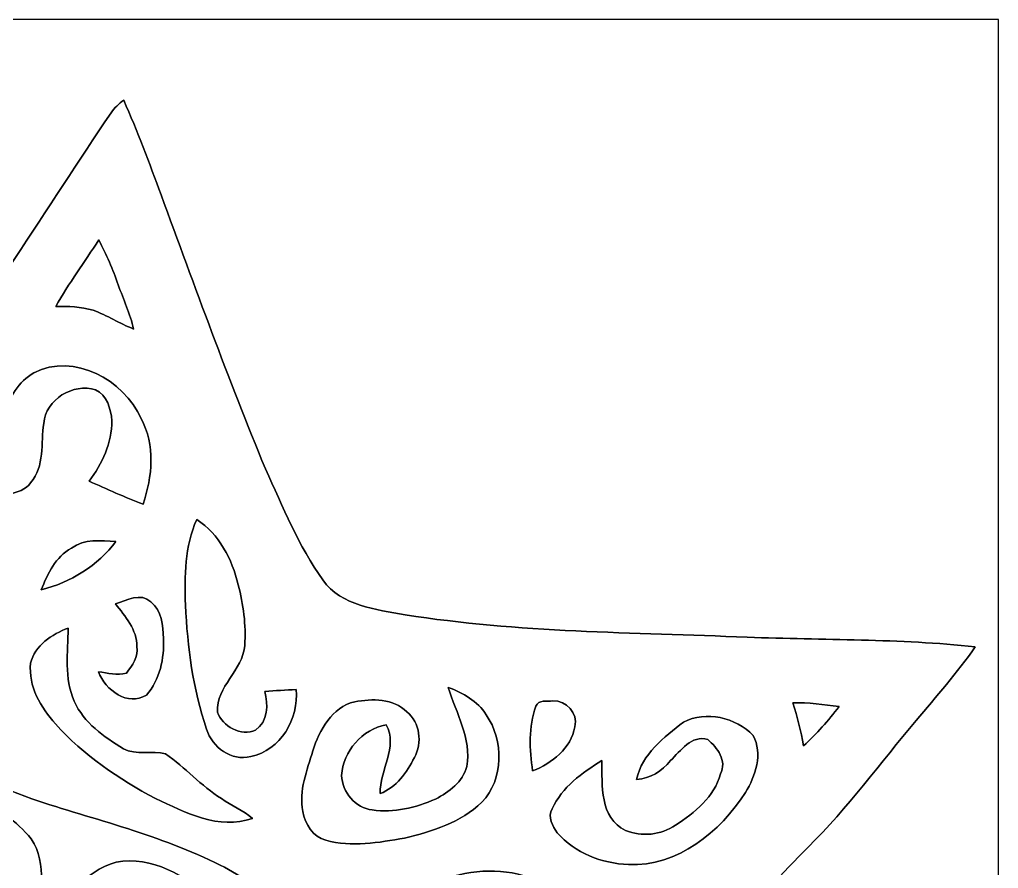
# Model space of a CAD drawing. Header units: centimetres. Extents: x -16.8 to 16.8, y -16.7 to 16.7.
# Drawn here: x -0.02 to 16.77, y 2.1 to 16.67 of the extents above; entities that cross this region are included whole.
import ezdxf

# ---------------------------------------------------------------- set-up
doc = ezdxf.new("R2010")
doc.units = ezdxf.units.CM
doc.header["$MEASUREMENT"] = 0
doc.layers.add('Layer 1', color=7, linetype='Continuous')

msp = doc.modelspace()

# ---------------------------------------------------------------- linework, layer by layer
at = {"layer": 'Layer 1', "color": 7}
for points, knots in [([(-16.77458, 16.66875), (-16.77458, 16.66875), (16.77458, 16.66875), (16.77458, 16.66875), (16.77458, 16.66875), (16.77458, 16.66875), (16.77458, -16.66875), (16.77458, -16.66875), (16.77458, -16.66875), (16.77458, -16.66875), (-16.77458, -16.66875), (-16.77458, -16.66875), (-16.77458, -16.66875), (-16.77458, -16.66875), (-16.77458, 16.66875), (-16.77458, 16.66875), (-16.77458, 16.66875), (-16.77458, 16.66875), (-16.77458, 16.66875), (-16.77458, 16.66875)], [0, 0, 0, 0, 0.16666667, 0.16666667, 0.16666667, 0.16666667, 0.33333333, 0.33333333, 0.33333333, 0.33333333, 0.5, 0.5, 0.5, 0.5, 0.66666667, 0.66666667, 0.66666667, 0.66666667, 1, 1, 1, 1]), ([(1.54799, 15.06961), (0.42721, 13.41579), (-0.61066, 11.70376), (-1.82139, 10.11237), (-1.82139, 10.11237), (-2.42182, 9.2897), (-3.05506, 8.48431), (-3.79801, 7.78404), (-3.79801, 7.78404), (-4.08376, 7.53322), (-4.37903, 7.2644), (-4.74804, 7.14622), (-4.74804, 7.14622), (-5.24122, 7.01675), (-5.75698, 7.0425), (-6.26145, 7.00899), (-6.26145, 7.00899), (-7.86095, 6.99664), (-9.46044, 7.00158), (-11.05994, 7.00581), (-11.05994, 7.00581), (-12.03501, 7.05873), (-13.01221, 7.02381), (-13.98799, 7.04568), (-13.98799, 7.04568), (-14.63216, 7.08131), (-15.2781, 7.08484), (-15.92263, 7.05591), (-15.92263, 7.05591), (-15.81397, 6.93667), (-15.6972, 6.82484), (-15.57267, 6.72183), (-15.57267, 6.72183), (-12.76068, 4.53002), (-9.78641, 2.5467), (-7.07073, 0.23178), (-7.07073, 0.23178), (-6.82237, -0.00035), (-6.53627, -0.22931), (-6.40468, -0.54751), (-6.40468, -0.54751), (-6.49676, -1.41287), (-6.82554, -2.23026), (-7.05767, -3.06493), (-7.05767, -3.06493), (-7.65634, -5.05813), (-8.2864, -7.04215), (-8.83214, -9.05122), (-8.83214, -9.05122), (-9.00642, -9.65659), (-9.16129, -10.2676), (-9.29287, -10.8839), (-9.29287, -10.8839), (-9.30663, -11.00949), (-9.392, -11.24726), (-9.21456, -11.2963), (-9.21456, -11.2963), (-8.90446, -11.31605), (-8.60284, -11.20105), (-8.31956, -11.08463), (-8.31956, -11.08463), (-7.42633, -10.67682), (-6.57895, -10.17729), (-5.73193, -9.68375), (-5.73193, -9.68375), (-3.9303, -8.60037), (-2.18123, -7.43268), (-0.42792, -6.27345), (-0.42792, -6.27345), (-0.35243, -6.22406), (-0.25823, -6.19584), (-0.17251, -6.23888), (-0.17251, -6.23888), (0.28751, -6.42549), (0.64841, -6.78004), (1.03893, -7.07566), (1.03893, -7.07566), (2.67441, -8.41975), (4.22839, -9.85838), (5.81484, -11.25926), (5.81484, -11.25926), (7.32755, -12.59805), (8.83567, -13.94601), (10.45069, -15.16204), (10.45069, -15.16204), (10.74808, -15.37088), (11.0363, -15.60936), (11.37955, -15.74165), (11.37955, -15.74165), (11.28677, -14.74294), (11.07334, -13.76045), (10.93188, -12.76844), (10.93188, -12.76844), (10.61156, -10.97703), (10.26054, -9.19162), (9.912, -7.40586), (9.912, -7.40586), (9.69257, -6.2424), (9.41529, -5.08106), (9.37542, -3.89326), (9.37542, -3.89326), (9.38354, -3.24732), (9.42622, -2.58586), (9.66893, -1.98014), (9.66893, -1.98014), (10.0136, -1.37195), (10.50219, -0.86219), (10.94281, -0.32385), (10.94281, -0.32385), (11.77537, 0.6283), (12.62098, 1.57021), (13.51174, 2.46874), (13.51174, 2.46874), (14.18802, 3.13937), (14.74858, 3.91407), (15.36382, 4.63868), (15.36382, 4.63868), (15.70884, 5.05425), (16.06903, 5.45924), (16.3763, 5.90444), (16.3763, 5.90444), (15.07772, 6.04696), (13.76821, 6.01768), (12.46505, 6.07095), (12.46505, 6.07095), (10.50643, 6.14927), (8.53511, 6.15068), (6.59412, 6.45407), (6.59412, 6.45407), (6.09459, 6.55179), (5.50369, 6.59836), (5.18407, 7.05167), (5.18407, 7.05167), (4.76144, 7.63376), (4.49862, 8.30897), (4.1977, 8.95738), (4.1977, 8.95738), (3.55635, 10.50749), (2.98591, 12.08476), (2.407, 13.6592), (2.407, 13.6592), (2.20521, 14.20601), (2.00307, 14.75317), (1.7653, 15.28551), (1.7653, 15.28551), (1.68416, 15.22271), (1.6069, 15.15392), (1.54799, 15.06961)], [0, 0, 0, 0, 0.02631579, 0.02631579, 0.02631579, 0.02631579, 0.05263158, 0.05263158, 0.05263158, 0.05263158, 0.07894737, 0.07894737, 0.07894737, 0.07894737, 0.10526316, 0.10526316, 0.10526316, 0.10526316, 0.13157895, 0.13157895, 0.13157895, 0.13157895, 0.15789474, 0.15789474, 0.15789474, 0.15789474, 0.18421053, 0.18421053, 0.18421053, 0.18421053, 0.21052632, 0.21052632, 0.21052632, 0.21052632, 0.23684211, 0.23684211, 0.23684211, 0.23684211, 0.26315789, 0.26315789, 0.26315789, 0.26315789, 0.28947368, 0.28947368, 0.28947368, 0.28947368, 0.31578947, 0.31578947, 0.31578947, 0.31578947, 0.34210526, 0.34210526, 0.34210526, 0.34210526, 0.36842105, 0.36842105, 0.36842105, 0.36842105, 0.39473684, 0.39473684, 0.39473684, 0.39473684, 0.42105263, 0.42105263, 0.42105263, 0.42105263, 0.44736842, 0.44736842, 0.44736842, 0.44736842, 0.47368421, 0.47368421, 0.47368421, 0.47368421, 0.5, 0.5, 0.5, 0.5, 0.52631579, 0.52631579, 0.52631579, 0.52631579, 0.55263158, 0.55263158, 0.55263158, 0.55263158, 0.57894737, 0.57894737, 0.57894737, 0.57894737, 0.60526316, 0.60526316, 0.60526316, 0.60526316, 0.63157895, 0.63157895, 0.63157895, 0.63157895, 0.65789474, 0.65789474, 0.65789474, 0.65789474, 0.68421053, 0.68421053, 0.68421053, 0.68421053, 0.71052632, 0.71052632, 0.71052632, 0.71052632, 0.73684211, 0.73684211, 0.73684211, 0.73684211, 0.76315789, 0.76315789, 0.76315789, 0.76315789, 0.78947368, 0.78947368, 0.78947368, 0.78947368, 0.81578947, 0.81578947, 0.81578947, 0.81578947, 0.84210526, 0.84210526, 0.84210526, 0.84210526, 0.86842105, 0.86842105, 0.86842105, 0.86842105, 0.89473684, 0.89473684, 0.89473684, 0.89473684, 0.92105263, 0.92105263, 0.92105263, 0.92105263, 0.94736842, 0.94736842, 0.94736842, 0.94736842, 1, 1, 1, 1]), ([(0.59937, 11.74644), (0.82338, 12.14085), (1.09291, 12.50668), (1.33738, 12.88803), (1.33738, 12.88803), (1.47108, 12.64003), (1.57762, 12.37932), (1.67252, 12.11439), (1.67252, 12.11439), (1.76213, 11.86321), (1.87572, 11.61944), (1.93534, 11.35874), (1.93534, 11.35874), (1.6958, 11.4494), (1.48237, 11.59828), (1.23896, 11.67977), (1.23896, 11.67977), (1.03258, 11.74609), (0.81351, 11.74574), (0.59937, 11.74644)], [0, 0, 0, 0, 0.16666667, 0.16666667, 0.16666667, 0.16666667, 0.33333333, 0.33333333, 0.33333333, 0.33333333, 0.5, 0.5, 0.5, 0.5, 0.66666667, 0.66666667, 0.66666667, 0.66666667, 1, 1, 1, 1]), ([(0.22154, 10.60768), (0.91546, 10.95763), (1.7653, 10.48632), (2.06199, 9.82345), (2.06199, 9.82345), (2.3114, 9.37189), (2.25813, 8.82509), (2.09691, 8.35307), (2.09691, 8.35307), (1.78188, 8.46702), (1.48131, 8.61589), (1.17299, 8.74501), (1.17299, 8.74501), (1.39771, 9.04628), (1.56104, 9.40188), (1.56422, 9.78535), (1.56422, 9.78535), (1.54376, 9.98044), (1.48167, 10.22738), (1.2827, 10.31346), (1.2827, 10.31346), (0.89853, 10.43905), (0.42651, 10.14695), (0.39264, 9.73949), (0.39264, 9.73949), (0.3429, 9.40259), (0.41099, 8.99971), (0.16863, 8.72137), (0.16863, 8.72137), (0.08608, 8.59684), (-0.06526, 8.55909), (-0.20003, 8.52205), (-0.20003, 8.52205), (-0.36583, 8.95703), (-0.45085, 9.46009), (-0.27975, 9.90706), (-0.27975, 9.90706), (-0.20073, 10.18646), (-0.03422, 10.45845), (0.22154, 10.60768)], [0, 0, 0, 0, 0.09090909, 0.09090909, 0.09090909, 0.09090909, 0.18181818, 0.18181818, 0.18181818, 0.18181818, 0.27272727, 0.27272727, 0.27272727, 0.27272727, 0.36363636, 0.36363636, 0.36363636, 0.36363636, 0.45454545, 0.45454545, 0.45454545, 0.45454545, 0.54545455, 0.54545455, 0.54545455, 0.54545455, 0.63636364, 0.63636364, 0.63636364, 0.63636364, 0.72727273, 0.72727273, 0.72727273, 0.72727273, 0.81818182, 0.81818182, 0.81818182, 0.81818182, 1, 1, 1, 1]), ([(3.01801, 8.08778), (3.40431, 7.8419), (3.62585, 7.40551), (3.72957, 6.97054), (3.72957, 6.97054), (3.81882, 6.63257), (3.86715, 6.2798), (3.84104, 5.92984), (3.84104, 5.92984), (3.81176, 5.49698), (3.34821, 5.22852), (3.37185, 4.78331), (3.37185, 4.78331), (3.45581, 4.54131), (3.7846, 4.36139), (4.02661, 4.47534), (4.02661, 4.47534), (4.24109, 4.62104), (4.2478, 4.91208), (4.18712, 5.13891), (4.18712, 5.13891), (4.36598, 5.15267), (4.54589, 5.16396), (4.72581, 5.17278), (4.72581, 5.17278), (4.77026, 4.67325), (4.45911, 4.12186), (3.94582, 4.02414), (3.94582, 4.02414), (3.6128, 3.93594), (3.28154, 4.17971), (3.1877, 4.49368), (3.1877, 4.49368), (2.95275, 5.17737), (2.85891, 5.90268), (2.82469, 6.62199), (2.82469, 6.62199), (2.81199, 7.11517), (2.80741, 7.63023), (3.01801, 8.08778)], [0, 0, 0, 0, 0.09090909, 0.09090909, 0.09090909, 0.09090909, 0.18181818, 0.18181818, 0.18181818, 0.18181818, 0.27272727, 0.27272727, 0.27272727, 0.27272727, 0.36363636, 0.36363636, 0.36363636, 0.36363636, 0.45454545, 0.45454545, 0.45454545, 0.45454545, 0.54545455, 0.54545455, 0.54545455, 0.54545455, 0.63636364, 0.63636364, 0.63636364, 0.63636364, 0.72727273, 0.72727273, 0.72727273, 0.72727273, 0.81818182, 0.81818182, 0.81818182, 0.81818182, 1, 1, 1, 1]), ([(0.86677, 7.59919), (1.09008, 7.76252), (1.37336, 7.72724), (1.63195, 7.71349), (1.63195, 7.71349), (1.31974, 7.2965), (0.85337, 7.00828), (0.35031, 6.88446), (0.35031, 6.88446), (0.45649, 7.16139), (0.59937, 7.44502), (0.86677, 7.59919)], [0, 0, 0, 0, 0.25, 0.25, 0.25, 0.25, 0.5, 0.5, 0.5, 0.5, 1, 1, 1, 1]), ([(1.62243, 6.64281), (1.81151, 6.70101), (2.06128, 6.84142), (2.23167, 6.67667), (2.23167, 6.67667), (2.42076, 6.52745), (2.43522, 6.26957), (2.44687, 6.04908), (2.44687, 6.04908), (2.46204, 5.70865), (2.38725, 5.33718), (2.15547, 5.07683), (2.15547, 5.07683), (1.83409, 4.87504), (1.45133, 5.16326), (1.33244, 5.4737), (1.33244, 5.4737), (1.48978, 5.46453), (1.65629, 5.39962), (1.81046, 5.45465), (1.81046, 5.45465), (1.91664, 5.582), (2.01401, 5.73476), (1.99214, 5.91009), (1.99214, 5.91009), (1.99425, 6.19831), (1.79282, 6.42973), (1.62243, 6.64281)], [0, 0, 0, 0, 0.125, 0.125, 0.125, 0.125, 0.25, 0.25, 0.25, 0.25, 0.375, 0.375, 0.375, 0.375, 0.5, 0.5, 0.5, 0.5, 0.625, 0.625, 0.625, 0.625, 0.75, 0.75, 0.75, 0.75, 1, 1, 1, 1]), ([(0.16651, 5.62187), (0.24024, 5.93055), (0.53234, 6.1214), (0.81351, 6.22582), (0.81351, 6.22582), (0.80433, 5.80778), (0.74436, 5.3661), (0.91616, 4.96993), (0.91616, 4.96993), (1.08373, 4.60058), (1.42205, 4.35892), (1.7593, 4.15713), (1.7593, 4.15713), (1.98049, 4.03719), (2.25213, 4.13561), (2.48426, 4.06612), (2.48426, 4.06612), (2.82222, 3.83575), (3.09174, 3.51719), (3.4417, 3.302), (3.4417, 3.302), (3.61456, 3.18029), (3.8167, 3.10162), (3.97686, 2.96122), (3.97686, 2.96122), (3.39337, 2.75484), (2.82716, 3.06246), (2.31105, 3.29918), (2.31105, 3.29918), (1.68169, 3.63855), (1.07456, 4.04566), (0.59514, 4.58117), (0.59514, 4.58117), (0.34149, 4.86339), (0.12665, 5.22887), (0.16651, 5.62187)], [0, 0, 0, 0, 0.1, 0.1, 0.1, 0.1, 0.2, 0.2, 0.2, 0.2, 0.3, 0.3, 0.3, 0.3, 0.4, 0.4, 0.4, 0.4, 0.5, 0.5, 0.5, 0.5, 0.6, 0.6, 0.6, 0.6, 0.7, 0.7, 0.7, 0.7, 0.8, 0.8, 0.8, 0.8, 1, 1, 1, 1]), ([(7.33531, 5.20876), (7.58543, 5.10893), (7.83907, 4.97558), (7.98512, 4.73886), (7.98512, 4.73886), (8.28957, 4.29719), (8.29063, 3.63573), (7.90998, 3.23744), (7.90998, 3.23744), (7.55156, 2.88819), (7.05838, 2.73826), (6.5846, 2.6229), (6.5846, 2.6229), (6.14186, 2.54388), (5.67514, 2.46698), (5.23311, 2.5841), (5.23311, 2.5841), (5.00874, 2.6416), (4.87927, 2.86632), (4.8387, 3.07975), (4.8387, 3.07975), (4.7692, 3.43676), (4.90996, 3.78672), (5.0098, 4.12221), (5.0098, 4.12221), (5.12657, 4.47181), (5.33682, 4.87257), (5.72841, 4.96111), (5.72841, 4.96111), (6.02756, 5.01474), (6.3941, 5.02708), (6.62234, 4.7879), (6.62234, 4.7879), (6.85588, 4.60869), (6.88728, 4.25556), (6.75358, 4.00544), (6.75358, 4.00544), (6.62446, 3.75073), (6.44207, 3.49038), (6.16585, 3.38526), (6.16585, 3.38526), (6.15456, 3.78319), (6.47806, 4.18888), (6.26992, 4.56741), (6.26992, 4.56741), (5.85823, 4.49121), (5.52873, 4.11374), (5.50263, 3.69746), (5.50263, 3.69746), (5.51392, 3.41313), (5.74216, 3.1369), (6.03003, 3.1048), (6.03003, 3.1048), (6.40115, 3.04976), (6.77757, 3.14537), (7.11659, 3.29177), (7.11659, 3.29177), (7.34377, 3.41207), (7.5879, 3.58599), (7.65034, 3.85092), (7.65034, 3.85092), (7.741, 4.33529), (7.46584, 4.76215), (7.33531, 5.20876)], [0, 0, 0, 0, 0.05882353, 0.05882353, 0.05882353, 0.05882353, 0.11764706, 0.11764706, 0.11764706, 0.11764706, 0.17647059, 0.17647059, 0.17647059, 0.17647059, 0.23529412, 0.23529412, 0.23529412, 0.23529412, 0.29411765, 0.29411765, 0.29411765, 0.29411765, 0.35294118, 0.35294118, 0.35294118, 0.35294118, 0.41176471, 0.41176471, 0.41176471, 0.41176471, 0.47058824, 0.47058824, 0.47058824, 0.47058824, 0.52941176, 0.52941176, 0.52941176, 0.52941176, 0.58823529, 0.58823529, 0.58823529, 0.58823529, 0.64705882, 0.64705882, 0.64705882, 0.64705882, 0.70588235, 0.70588235, 0.70588235, 0.70588235, 0.76470588, 0.76470588, 0.76470588, 0.76470588, 0.82352941, 0.82352941, 0.82352941, 0.82352941, 0.88235294, 0.88235294, 0.88235294, 0.88235294, 1, 1, 1, 1]), ([(9.1313, 4.97664), (9.35814, 4.98757), (9.56804, 4.7685), (9.5063, 4.5339), (9.5063, 4.5339), (9.43963, 4.16101), (9.11613, 3.90631), (8.7817, 3.77507), (8.7817, 3.77507), (8.72878, 4.14196), (8.7062, 4.53178), (8.83814, 4.88527), (8.83814, 4.88527), (8.87942, 5.00309), (9.02935, 4.96182), (9.1313, 4.97664)], [0, 0, 0, 0, 0.2, 0.2, 0.2, 0.2, 0.4, 0.4, 0.4, 0.4, 0.6, 0.6, 0.6, 0.6, 1, 1, 1, 1]), ([(13.24857, 4.94418), (13.51386, 4.95159), (13.77703, 4.91561), (14.0395, 4.87997), (14.0395, 4.87997), (13.85782, 4.63797), (13.65462, 4.41113), (13.43131, 4.20688), (13.43131, 4.20688), (13.38651, 4.45664), (13.32336, 4.70218), (13.24857, 4.94418)], [0, 0, 0, 0, 0.25, 0.25, 0.25, 0.25, 0.5, 0.5, 0.5, 0.5, 1, 1, 1, 1]), ([(11.36897, 4.61292), (11.75279, 4.81365), (12.27596, 4.69512), (12.56489, 4.38115), (12.56489, 4.38115), (12.73739, 4.07247), (12.6044, 3.68512), (12.43436, 3.40501), (12.43436, 3.40501), (12.00009, 2.72909), (11.26984, 2.12866), (10.42423, 2.16888), (10.42423, 2.16888), (9.96985, 2.1844), (9.51195, 2.37243), (9.20362, 2.71216), (9.20362, 2.71216), (9.12918, 2.83034), (9.03182, 2.9845), (9.11754, 3.12314), (9.11754, 3.12314), (9.2837, 3.49991), (9.63119, 3.74368), (9.97091, 3.95182), (9.97091, 3.95182), (9.97656, 3.53413), (9.92752, 2.96933), (10.37625, 2.75449), (10.37625, 2.75449), (10.65036, 2.64125), (10.98797, 2.67194), (11.23315, 2.84409), (11.23315, 2.84409), (11.55876, 3.05894), (11.90554, 3.32634), (12.00432, 3.72498), (12.00432, 3.72498), (12.12321, 3.94511), (11.95105, 4.17759), (11.78701, 4.31412), (11.78701, 4.31412), (11.50373, 4.39843), (11.32522, 4.11621), (11.14601, 3.95323), (11.14601, 3.95323), (11.00314, 3.76978), (10.80523, 3.64349), (10.56711, 3.63044), (10.56711, 3.63044), (10.65847, 4.06329), (11.03665, 4.35892), (11.36897, 4.61292)], [0, 0, 0, 0, 0.07142857, 0.07142857, 0.07142857, 0.07142857, 0.14285714, 0.14285714, 0.14285714, 0.14285714, 0.21428571, 0.21428571, 0.21428571, 0.21428571, 0.28571429, 0.28571429, 0.28571429, 0.28571429, 0.35714286, 0.35714286, 0.35714286, 0.35714286, 0.42857143, 0.42857143, 0.42857143, 0.42857143, 0.5, 0.5, 0.5, 0.5, 0.57142857, 0.57142857, 0.57142857, 0.57142857, 0.64285714, 0.64285714, 0.64285714, 0.64285714, 0.71428571, 0.71428571, 0.71428571, 0.71428571, 0.78571429, 0.78571429, 0.78571429, 0.78571429, 0.85714286, 0.85714286, 0.85714286, 0.85714286, 1, 1, 1, 1]), ([(-3.35598, 3.28683), (-2.99755, 3.76026), (-2.34809, 3.90278), (-1.78294, 3.85586), (-1.78294, 3.85586), (-1.09749, 3.78636), (-0.44873, 3.53907), (0.19015, 3.29459), (0.19015, 3.29459), (1.27423, 2.93652), (2.39677, 2.67229), (3.423, 2.15865), (3.423, 2.15865), (3.80189, 1.96921), (4.16066, 1.7272), (4.43724, 1.40264), (4.43724, 1.40264), (4.67642, 1.0862), (4.68277, 0.62442), (4.46546, 0.29528), (4.46546, 0.29528), (4.34481, 0.11889), (4.20793, -0.04868), (4.03966, -0.18239), (4.03966, -0.18239), (3.94688, 0.45579), (3.70805, 1.08973), (3.24979, 1.55646), (3.24979, 1.55646), (2.84021, 1.9872), (2.24614, 2.31775), (1.63583, 2.21086), (1.63583, 2.21086), (1.08197, 2.05458), (0.756, 1.53952), (0.37747, 1.14864), (0.37747, 1.14864), (0.28575, 1.62878), (0.48225, 2.18122), (0.17462, 2.60773), (0.17462, 2.60773), (-0.05962, 2.92065), (-0.4124, 3.14078), (-0.79446, 3.22121), (-0.79446, 3.22121), (-1.25765, 3.33834), (-1.76283, 3.37855), (-2.21686, 3.20428), (-2.21686, 3.20428), (-2.65748, 2.92241), (-3.01554, 2.51213), (-3.24097, 2.04011), (-3.24097, 2.04011), (-3.28789, 1.91876), (-3.31858, 1.78012), (-3.28754, 1.65135), (-3.28754, 1.65135), (-3.23921, 1.50813), (-3.08575, 1.45168), (-2.95839, 1.39912), (-2.95839, 1.39912), (-2.95451, 1.38148), (-2.9464, 1.34585), (-2.94252, 1.32821), (-2.94252, 1.32821), (-3.28436, 1.08268), (-3.60433, 0.75565), (-4.0386, 0.69109), (-4.0386, 0.69109), (-4.24145, 0.72637), (-4.22416, 0.96908), (-4.20546, 1.12783), (-4.20546, 1.12783), (-4.08164, 1.89477), (-3.82658, 2.6603), (-3.35598, 3.28683)], [0, 0, 0, 0, 0.05, 0.05, 0.05, 0.05, 0.1, 0.1, 0.1, 0.1, 0.15, 0.15, 0.15, 0.15, 0.2, 0.2, 0.2, 0.2, 0.25, 0.25, 0.25, 0.25, 0.3, 0.3, 0.3, 0.3, 0.35, 0.35, 0.35, 0.35, 0.4, 0.4, 0.4, 0.4, 0.45, 0.45, 0.45, 0.45, 0.5, 0.5, 0.5, 0.5, 0.55, 0.55, 0.55, 0.55, 0.6, 0.6, 0.6, 0.6, 0.65, 0.65, 0.65, 0.65, 0.7, 0.7, 0.7, 0.7, 0.75, 0.75, 0.75, 0.75, 0.8, 0.8, 0.8, 0.8, 0.85, 0.85, 0.85, 0.85, 0.9, 0.9, 0.9, 0.9, 1, 1, 1, 1]), ([(7.22665, 1.90676), (7.73677, 2.08562), (8.31885, 2.13043), (8.82227, 1.90288), (8.82227, 1.90288), (9.1627, 1.77976), (9.42904, 1.48872), (9.5437, 1.14723), (9.5437, 1.14723), (9.63189, 0.78634), (9.56663, 0.39793), (9.36907, 0.08537), (9.36907, 0.08537), (9.15776, -0.3175), (8.73231, -0.53058), (8.33826, -0.71684), (8.33826, -0.71684), (7.92339, -0.89218), (7.44467, -1.04316), (6.99735, -0.90664), (6.99735, -0.90664), (6.61952, -0.77646), (6.58107, -0.22366), (6.83436, 0.04445), (6.83436, 0.04445), (7.04921, 0.35066), (7.30285, 0.77435), (7.73465, 0.74401), (7.73465, 0.74401), (7.50993, 0.4124), (7.17938, 0.14111), (7.08131, -0.26353), (7.08131, -0.26353), (7.32402, -0.40111), (7.62459, -0.4512), (7.88811, -0.33761), (7.88811, -0.33761), (8.27334, -0.18733), (8.62577, 0.08573), (8.82227, 0.45473), (8.82227, 0.45473), (8.88965, 0.62583), (8.91081, 0.84243), (8.78981, 0.99483), (8.78981, 0.99483), (8.65752, 1.17087), (8.44903, 1.27071), (8.24159, 1.32856), (8.24159, 1.32856), (7.42456, 1.54975), (6.56378, 1.01459), (6.18843, 0.30163), (6.18843, 0.30163), (5.89633, -0.19368), (5.97006, -0.95709), (6.50875, -1.25095), (6.50875, -1.25095), (7.07884, -1.60196), (7.78157, -1.38183), (8.40705, -1.48308), (8.40705, -1.48308), (8.31568, -1.66793), (8.18127, -1.8609), (7.96114, -1.89653), (7.96114, -1.89653), (7.48806, -1.96109), (7.02733, -1.72014), (6.55532, -1.79493), (6.55532, -1.79493), (6.26992, -1.88948), (6.29638, -2.26272), (6.39868, -2.49096), (6.39868, -2.49096), (6.51581, -2.67688), (6.64633, -2.89454), (6.85729, -2.98697), (6.85729, -2.98697), (7.12435, -3.07869), (7.33778, -2.84692), (7.46125, -2.64019), (7.46125, -2.64019), (7.25487, -2.50578), (7.0358, -2.39007), (6.79274, -2.33962), (6.79274, -2.33962), (6.79238, -2.29164), (6.79238, -2.24402), (6.79274, -2.19639), (6.79274, -2.19639), (7.2577, -2.28036), (7.72689, -2.46098), (8.06873, -2.79682), (8.06873, -2.79682), (8.24406, -2.97498), (8.14776, -3.27942), (7.95337, -3.40184), (7.95337, -3.40184), (7.61859, -3.62832), (7.19067, -3.49356), (6.85729, -3.33834), (6.85729, -3.33834), (6.36517, -3.0861), (5.86317, -2.74285), (5.66491, -2.20169), (5.66491, -2.20169), (5.28391, -1.22908), (5.48217, -0.12771), (5.96724, 0.76941), (5.96724, 0.76941), (6.26957, 1.25483), (6.68549, 1.69404), (7.22665, 1.90676)], [0, 0, 0, 0, 0.03448276, 0.03448276, 0.03448276, 0.03448276, 0.06896552, 0.06896552, 0.06896552, 0.06896552, 0.10344828, 0.10344828, 0.10344828, 0.10344828, 0.13793103, 0.13793103, 0.13793103, 0.13793103, 0.17241379, 0.17241379, 0.17241379, 0.17241379, 0.20689655, 0.20689655, 0.20689655, 0.20689655, 0.24137931, 0.24137931, 0.24137931, 0.24137931, 0.27586207, 0.27586207, 0.27586207, 0.27586207, 0.31034483, 0.31034483, 0.31034483, 0.31034483, 0.34482759, 0.34482759, 0.34482759, 0.34482759, 0.37931034, 0.37931034, 0.37931034, 0.37931034, 0.4137931, 0.4137931, 0.4137931, 0.4137931, 0.44827586, 0.44827586, 0.44827586, 0.44827586, 0.48275862, 0.48275862, 0.48275862, 0.48275862, 0.51724138, 0.51724138, 0.51724138, 0.51724138, 0.55172414, 0.55172414, 0.55172414, 0.55172414, 0.5862069, 0.5862069, 0.5862069, 0.5862069, 0.62068966, 0.62068966, 0.62068966, 0.62068966, 0.65517241, 0.65517241, 0.65517241, 0.65517241, 0.68965517, 0.68965517, 0.68965517, 0.68965517, 0.72413793, 0.72413793, 0.72413793, 0.72413793, 0.75862069, 0.75862069, 0.75862069, 0.75862069, 0.79310345, 0.79310345, 0.79310345, 0.79310345, 0.82758621, 0.82758621, 0.82758621, 0.82758621, 0.86206897, 0.86206897, 0.86206897, 0.86206897, 0.89655172, 0.89655172, 0.89655172, 0.89655172, 0.93103448, 0.93103448, 0.93103448, 0.93103448, 1, 1, 1, 1])]:
    msp.add_open_spline(points, degree=3, knots=knots, dxfattribs=at)
at = {"layer": 'Layer 1', "color": 253}
for points, knots in [([(1.54799, 15.06961), (1.6069, 15.15392), (1.68416, 15.22271), (1.7653, 15.28551), (1.7653, 15.28551), (2.00307, 14.75317), (2.20521, 14.20601), (2.407, 13.6592), (2.407, 13.6592), (2.98591, 12.08476), (3.55635, 10.50749), (4.1977, 8.95738), (4.1977, 8.95738), (4.49862, 8.30897), (4.76144, 7.63376), (5.18407, 7.05167), (5.18407, 7.05167), (5.50369, 6.59836), (6.09459, 6.55179), (6.59412, 6.45407), (6.59412, 6.45407), (8.53511, 6.15068), (10.50643, 6.14927), (12.46505, 6.07095), (12.46505, 6.07095), (13.76821, 6.01768), (15.07772, 6.04696), (16.3763, 5.90444), (16.3763, 5.90444), (16.06903, 5.45924), (15.70884, 5.05425), (15.36382, 4.63868), (15.36382, 4.63868), (14.74858, 3.91407), (14.18802, 3.13937), (13.51174, 2.46874), (13.51174, 2.46874), (12.62098, 1.57021), (11.77537, 0.6283), (10.94281, -0.32385), (10.94281, -0.32385), (10.50219, -0.86219), (10.0136, -1.37195), (9.66893, -1.98014), (9.66893, -1.98014), (9.42622, -2.58586), (9.38354, -3.24732), (9.37542, -3.89326), (9.37542, -3.89326), (9.41529, -5.08106), (9.69257, -6.2424), (9.912, -7.40586), (9.912, -7.40586), (10.26054, -9.19162), (10.61156, -10.97703), (10.93188, -12.76844), (10.93188, -12.76844), (11.07334, -13.76045), (11.28677, -14.74294), (11.37955, -15.74165), (11.37955, -15.74165), (11.0363, -15.60936), (10.74808, -15.37088), (10.45069, -15.16204), (10.45069, -15.16204), (8.83567, -13.94601), (7.32755, -12.59805), (5.81484, -11.25926), (5.81484, -11.25926), (4.22839, -9.85838), (2.67441, -8.41975), (1.03893, -7.07566), (1.03893, -7.07566), (0.64841, -6.78004), (0.28751, -6.42549), (-0.17251, -6.23888), (-0.17251, -6.23888), (-0.25823, -6.19584), (-0.35243, -6.22406), (-0.42792, -6.27345), (-0.42792, -6.27345), (-2.18123, -7.43268), (-3.9303, -8.60037), (-5.73193, -9.68375), (-5.73193, -9.68375), (-6.57895, -10.17729), (-7.42633, -10.67682), (-8.31956, -11.08463), (-8.31956, -11.08463), (-8.60284, -11.20105), (-8.90446, -11.31605), (-9.21456, -11.2963), (-9.21456, -11.2963), (-9.392, -11.24726), (-9.30663, -11.00949), (-9.29287, -10.8839), (-9.29287, -10.8839), (-9.16129, -10.2676), (-9.00642, -9.65659), (-8.83214, -9.05122), (-8.83214, -9.05122), (-8.2864, -7.04215), (-7.65634, -5.05813), (-7.05767, -3.06493), (-7.05767, -3.06493), (-6.82554, -2.23026), (-6.49676, -1.41287), (-6.40468, -0.54751), (-6.40468, -0.54751), (-6.53627, -0.22931), (-6.82237, -0.00035), (-7.07073, 0.23178), (-7.07073, 0.23178), (-9.78641, 2.5467), (-12.76068, 4.53002), (-15.57267, 6.72183), (-15.57267, 6.72183), (-15.6972, 6.82484), (-15.81397, 6.93667), (-15.92263, 7.05591), (-15.92263, 7.05591), (-15.2781, 7.08484), (-14.63216, 7.08131), (-13.98799, 7.04568), (-13.98799, 7.04568), (-13.01221, 7.02381), (-12.03501, 7.05873), (-11.05994, 7.00581), (-11.05994, 7.00581), (-9.46044, 7.00158), (-7.86095, 6.99664), (-6.26145, 7.00899), (-6.26145, 7.00899), (-5.75698, 7.0425), (-5.24122, 7.01675), (-4.74804, 7.14622), (-4.74804, 7.14622), (-4.37903, 7.2644), (-4.08376, 7.53322), (-3.79801, 7.78404), (-3.79801, 7.78404), (-3.05506, 8.48431), (-2.42182, 9.2897), (-1.82139, 10.11237), (-1.82139, 10.11237), (-0.61066, 11.70376), (0.42721, 13.41579), (1.54799, 15.06961), (1.54799, 15.06961), (1.54799, 15.06961), (1.54799, 15.06961), (1.54799, 15.06961)], [0, 0, 0, 0, 0.02564103, 0.02564103, 0.02564103, 0.02564103, 0.05128205, 0.05128205, 0.05128205, 0.05128205, 0.07692308, 0.07692308, 0.07692308, 0.07692308, 0.1025641, 0.1025641, 0.1025641, 0.1025641, 0.12820513, 0.12820513, 0.12820513, 0.12820513, 0.15384615, 0.15384615, 0.15384615, 0.15384615, 0.17948718, 0.17948718, 0.17948718, 0.17948718, 0.20512821, 0.20512821, 0.20512821, 0.20512821, 0.23076923, 0.23076923, 0.23076923, 0.23076923, 0.25641026, 0.25641026, 0.25641026, 0.25641026, 0.28205128, 0.28205128, 0.28205128, 0.28205128, 0.30769231, 0.30769231, 0.30769231, 0.30769231, 0.33333333, 0.33333333, 0.33333333, 0.33333333, 0.35897436, 0.35897436, 0.35897436, 0.35897436, 0.38461538, 0.38461538, 0.38461538, 0.38461538, 0.41025641, 0.41025641, 0.41025641, 0.41025641, 0.43589744, 0.43589744, 0.43589744, 0.43589744, 0.46153846, 0.46153846, 0.46153846, 0.46153846, 0.48717949, 0.48717949, 0.48717949, 0.48717949, 0.51282051, 0.51282051, 0.51282051, 0.51282051, 0.53846154, 0.53846154, 0.53846154, 0.53846154, 0.56410256, 0.56410256, 0.56410256, 0.56410256, 0.58974359, 0.58974359, 0.58974359, 0.58974359, 0.61538462, 0.61538462, 0.61538462, 0.61538462, 0.64102564, 0.64102564, 0.64102564, 0.64102564, 0.66666667, 0.66666667, 0.66666667, 0.66666667, 0.69230769, 0.69230769, 0.69230769, 0.69230769, 0.71794872, 0.71794872, 0.71794872, 0.71794872, 0.74358974, 0.74358974, 0.74358974, 0.74358974, 0.76923077, 0.76923077, 0.76923077, 0.76923077, 0.79487179, 0.79487179, 0.79487179, 0.79487179, 0.82051282, 0.82051282, 0.82051282, 0.82051282, 0.84615385, 0.84615385, 0.84615385, 0.84615385, 0.87179487, 0.87179487, 0.87179487, 0.87179487, 0.8974359, 0.8974359, 0.8974359, 0.8974359, 0.92307692, 0.92307692, 0.92307692, 0.92307692, 0.94871795, 0.94871795, 0.94871795, 0.94871795, 1, 1, 1, 1]), ([(0.59937, 11.74644), (0.81351, 11.74574), (1.03258, 11.74609), (1.23896, 11.67977), (1.23896, 11.67977), (1.48237, 11.59828), (1.6958, 11.4494), (1.93534, 11.35874), (1.93534, 11.35874), (1.87572, 11.61944), (1.76213, 11.86321), (1.67252, 12.11439), (1.67252, 12.11439), (1.57762, 12.37932), (1.47108, 12.64003), (1.33738, 12.88803), (1.33738, 12.88803), (1.09291, 12.50668), (0.82338, 12.14085), (0.59937, 11.74644), (0.59937, 11.74644), (0.59937, 11.74644), (0.59937, 11.74644), (0.59937, 11.74644)], [0, 0, 0, 0, 0.14285714, 0.14285714, 0.14285714, 0.14285714, 0.28571429, 0.28571429, 0.28571429, 0.28571429, 0.42857143, 0.42857143, 0.42857143, 0.42857143, 0.57142857, 0.57142857, 0.57142857, 0.57142857, 0.71428571, 0.71428571, 0.71428571, 0.71428571, 1, 1, 1, 1]), ([(0.22154, 10.60768), (-0.03422, 10.45845), (-0.20073, 10.18646), (-0.27975, 9.90706), (-0.27975, 9.90706), (-0.45085, 9.46009), (-0.36583, 8.95703), (-0.20003, 8.52205), (-0.20003, 8.52205), (-0.06526, 8.55909), (0.08608, 8.59684), (0.16863, 8.72137), (0.16863, 8.72137), (0.41099, 8.99971), (0.3429, 9.40259), (0.39264, 9.73949), (0.39264, 9.73949), (0.42651, 10.14695), (0.89853, 10.43905), (1.2827, 10.31346), (1.2827, 10.31346), (1.48167, 10.22738), (1.54376, 9.98044), (1.56422, 9.78535), (1.56422, 9.78535), (1.56104, 9.40188), (1.39771, 9.04628), (1.17299, 8.74501), (1.17299, 8.74501), (1.48131, 8.61589), (1.78188, 8.46702), (2.09691, 8.35307), (2.09691, 8.35307), (2.25813, 8.82509), (2.3114, 9.37189), (2.06199, 9.82345), (2.06199, 9.82345), (1.7653, 10.48632), (0.91546, 10.95763), (0.22154, 10.60768), (0.22154, 10.60768), (0.22154, 10.60768), (0.22154, 10.60768), (0.22154, 10.60768)], [0, 0, 0, 0, 0.08333333, 0.08333333, 0.08333333, 0.08333333, 0.16666667, 0.16666667, 0.16666667, 0.16666667, 0.25, 0.25, 0.25, 0.25, 0.33333333, 0.33333333, 0.33333333, 0.33333333, 0.41666667, 0.41666667, 0.41666667, 0.41666667, 0.5, 0.5, 0.5, 0.5, 0.58333333, 0.58333333, 0.58333333, 0.58333333, 0.66666667, 0.66666667, 0.66666667, 0.66666667, 0.75, 0.75, 0.75, 0.75, 0.83333333, 0.83333333, 0.83333333, 0.83333333, 1, 1, 1, 1]), ([(3.01801, 8.08778), (2.80741, 7.63023), (2.81199, 7.11517), (2.82469, 6.62199), (2.82469, 6.62199), (2.85891, 5.90268), (2.95275, 5.17737), (3.1877, 4.49368), (3.1877, 4.49368), (3.28154, 4.17971), (3.6128, 3.93594), (3.94582, 4.02414), (3.94582, 4.02414), (4.45911, 4.12186), (4.77026, 4.67325), (4.72581, 5.17278), (4.72581, 5.17278), (4.54589, 5.16396), (4.36598, 5.15267), (4.18712, 5.13891), (4.18712, 5.13891), (4.2478, 4.91208), (4.24109, 4.62104), (4.02661, 4.47534), (4.02661, 4.47534), (3.7846, 4.36139), (3.45581, 4.54131), (3.37185, 4.78331), (3.37185, 4.78331), (3.34821, 5.22852), (3.81176, 5.49698), (3.84104, 5.92984), (3.84104, 5.92984), (3.86715, 6.2798), (3.81882, 6.63257), (3.72957, 6.97054), (3.72957, 6.97054), (3.62585, 7.40551), (3.40431, 7.8419), (3.01801, 8.08778), (3.01801, 8.08778), (3.01801, 8.08778), (3.01801, 8.08778), (3.01801, 8.08778)], [0, 0, 0, 0, 0.08333333, 0.08333333, 0.08333333, 0.08333333, 0.16666667, 0.16666667, 0.16666667, 0.16666667, 0.25, 0.25, 0.25, 0.25, 0.33333333, 0.33333333, 0.33333333, 0.33333333, 0.41666667, 0.41666667, 0.41666667, 0.41666667, 0.5, 0.5, 0.5, 0.5, 0.58333333, 0.58333333, 0.58333333, 0.58333333, 0.66666667, 0.66666667, 0.66666667, 0.66666667, 0.75, 0.75, 0.75, 0.75, 0.83333333, 0.83333333, 0.83333333, 0.83333333, 1, 1, 1, 1]), ([(0.86677, 7.59919), (0.59937, 7.44502), (0.45649, 7.16139), (0.35031, 6.88446), (0.35031, 6.88446), (0.85337, 7.00828), (1.31974, 7.2965), (1.63195, 7.71349), (1.63195, 7.71349), (1.37336, 7.72724), (1.09008, 7.76252), (0.86677, 7.59919), (0.86677, 7.59919), (0.86677, 7.59919), (0.86677, 7.59919), (0.86677, 7.59919)], [0, 0, 0, 0, 0.2, 0.2, 0.2, 0.2, 0.4, 0.4, 0.4, 0.4, 0.6, 0.6, 0.6, 0.6, 1, 1, 1, 1]), ([(1.62243, 6.64281), (1.79282, 6.42973), (1.99425, 6.19831), (1.99214, 5.91009), (1.99214, 5.91009), (2.01401, 5.73476), (1.91664, 5.582), (1.81046, 5.45465), (1.81046, 5.45465), (1.65629, 5.39962), (1.48978, 5.46453), (1.33244, 5.4737), (1.33244, 5.4737), (1.45133, 5.16326), (1.83409, 4.87504), (2.15547, 5.07683), (2.15547, 5.07683), (2.38725, 5.33718), (2.46204, 5.70865), (2.44687, 6.04908), (2.44687, 6.04908), (2.43522, 6.26957), (2.42076, 6.52745), (2.23167, 6.67667), (2.23167, 6.67667), (2.06128, 6.84142), (1.81151, 6.70101), (1.62243, 6.64281), (1.62243, 6.64281), (1.62243, 6.64281), (1.62243, 6.64281), (1.62243, 6.64281)], [0, 0, 0, 0, 0.11111111, 0.11111111, 0.11111111, 0.11111111, 0.22222222, 0.22222222, 0.22222222, 0.22222222, 0.33333333, 0.33333333, 0.33333333, 0.33333333, 0.44444444, 0.44444444, 0.44444444, 0.44444444, 0.55555556, 0.55555556, 0.55555556, 0.55555556, 0.66666667, 0.66666667, 0.66666667, 0.66666667, 0.77777778, 0.77777778, 0.77777778, 0.77777778, 1, 1, 1, 1]), ([(0.16651, 5.62187), (0.12665, 5.22887), (0.34149, 4.86339), (0.59514, 4.58117), (0.59514, 4.58117), (1.07456, 4.04566), (1.68169, 3.63855), (2.31105, 3.29918), (2.31105, 3.29918), (2.82716, 3.06246), (3.39337, 2.75484), (3.97686, 2.96122), (3.97686, 2.96122), (3.8167, 3.10162), (3.61456, 3.18029), (3.4417, 3.302), (3.4417, 3.302), (3.09174, 3.51719), (2.82222, 3.83575), (2.48426, 4.06612), (2.48426, 4.06612), (2.25213, 4.13561), (1.98049, 4.03719), (1.7593, 4.15713), (1.7593, 4.15713), (1.42205, 4.35892), (1.08373, 4.60058), (0.91616, 4.96993), (0.91616, 4.96993), (0.74436, 5.3661), (0.80433, 5.80778), (0.81351, 6.22582), (0.81351, 6.22582), (0.53234, 6.1214), (0.24024, 5.93055), (0.16651, 5.62187), (0.16651, 5.62187), (0.16651, 5.62187), (0.16651, 5.62187), (0.16651, 5.62187)], [0, 0, 0, 0, 0.09090909, 0.09090909, 0.09090909, 0.09090909, 0.18181818, 0.18181818, 0.18181818, 0.18181818, 0.27272727, 0.27272727, 0.27272727, 0.27272727, 0.36363636, 0.36363636, 0.36363636, 0.36363636, 0.45454545, 0.45454545, 0.45454545, 0.45454545, 0.54545455, 0.54545455, 0.54545455, 0.54545455, 0.63636364, 0.63636364, 0.63636364, 0.63636364, 0.72727273, 0.72727273, 0.72727273, 0.72727273, 0.81818182, 0.81818182, 0.81818182, 0.81818182, 1, 1, 1, 1]), ([(7.33531, 5.20876), (7.46584, 4.76215), (7.741, 4.33529), (7.65034, 3.85092), (7.65034, 3.85092), (7.5879, 3.58599), (7.34377, 3.41207), (7.11659, 3.29177), (7.11659, 3.29177), (6.77757, 3.14537), (6.40115, 3.04976), (6.03003, 3.1048), (6.03003, 3.1048), (5.74216, 3.1369), (5.51392, 3.41313), (5.50263, 3.69746), (5.50263, 3.69746), (5.52873, 4.11374), (5.85823, 4.49121), (6.26992, 4.56741), (6.26992, 4.56741), (6.47806, 4.18888), (6.15456, 3.78319), (6.16585, 3.38526), (6.16585, 3.38526), (6.44207, 3.49038), (6.62446, 3.75073), (6.75358, 4.00544), (6.75358, 4.00544), (6.88728, 4.25556), (6.85588, 4.60869), (6.62234, 4.7879), (6.62234, 4.7879), (6.3941, 5.02708), (6.02756, 5.01474), (5.72841, 4.96111), (5.72841, 4.96111), (5.33682, 4.87257), (5.12657, 4.47181), (5.0098, 4.12221), (5.0098, 4.12221), (4.90996, 3.78672), (4.7692, 3.43676), (4.8387, 3.07975), (4.8387, 3.07975), (4.87927, 2.86632), (5.00874, 2.6416), (5.23311, 2.5841), (5.23311, 2.5841), (5.67514, 2.46698), (6.14186, 2.54388), (6.5846, 2.6229), (6.5846, 2.6229), (7.05838, 2.73826), (7.55156, 2.88819), (7.90998, 3.23744), (7.90998, 3.23744), (8.29063, 3.63573), (8.28957, 4.29719), (7.98512, 4.73886), (7.98512, 4.73886), (7.83907, 4.97558), (7.58543, 5.10893), (7.33531, 5.20876), (7.33531, 5.20876), (7.33531, 5.20876), (7.33531, 5.20876), (7.33531, 5.20876)], [0, 0, 0, 0, 0.05555556, 0.05555556, 0.05555556, 0.05555556, 0.11111111, 0.11111111, 0.11111111, 0.11111111, 0.16666667, 0.16666667, 0.16666667, 0.16666667, 0.22222222, 0.22222222, 0.22222222, 0.22222222, 0.27777778, 0.27777778, 0.27777778, 0.27777778, 0.33333333, 0.33333333, 0.33333333, 0.33333333, 0.38888889, 0.38888889, 0.38888889, 0.38888889, 0.44444444, 0.44444444, 0.44444444, 0.44444444, 0.5, 0.5, 0.5, 0.5, 0.55555556, 0.55555556, 0.55555556, 0.55555556, 0.61111111, 0.61111111, 0.61111111, 0.61111111, 0.66666667, 0.66666667, 0.66666667, 0.66666667, 0.72222222, 0.72222222, 0.72222222, 0.72222222, 0.77777778, 0.77777778, 0.77777778, 0.77777778, 0.83333333, 0.83333333, 0.83333333, 0.83333333, 0.88888889, 0.88888889, 0.88888889, 0.88888889, 1, 1, 1, 1]), ([(9.1313, 4.97664), (9.02935, 4.96182), (8.87942, 5.00309), (8.83814, 4.88527), (8.83814, 4.88527), (8.7062, 4.53178), (8.72878, 4.14196), (8.7817, 3.77507), (8.7817, 3.77507), (9.11613, 3.90631), (9.43963, 4.16101), (9.5063, 4.5339), (9.5063, 4.5339), (9.56804, 4.7685), (9.35814, 4.98757), (9.1313, 4.97664), (9.1313, 4.97664), (9.1313, 4.97664), (9.1313, 4.97664), (9.1313, 4.97664)], [0, 0, 0, 0, 0.16666667, 0.16666667, 0.16666667, 0.16666667, 0.33333333, 0.33333333, 0.33333333, 0.33333333, 0.5, 0.5, 0.5, 0.5, 0.66666667, 0.66666667, 0.66666667, 0.66666667, 1, 1, 1, 1]), ([(13.24857, 4.94418), (13.32336, 4.70218), (13.38651, 4.45664), (13.43131, 4.20688), (13.43131, 4.20688), (13.65462, 4.41113), (13.85782, 4.63797), (14.0395, 4.87997), (14.0395, 4.87997), (13.77703, 4.91561), (13.51386, 4.95159), (13.24857, 4.94418), (13.24857, 4.94418), (13.24857, 4.94418), (13.24857, 4.94418), (13.24857, 4.94418)], [0, 0, 0, 0, 0.2, 0.2, 0.2, 0.2, 0.4, 0.4, 0.4, 0.4, 0.6, 0.6, 0.6, 0.6, 1, 1, 1, 1]), ([(11.36897, 4.61292), (11.03665, 4.35892), (10.65847, 4.06329), (10.56711, 3.63044), (10.56711, 3.63044), (10.80523, 3.64349), (11.00314, 3.76978), (11.14601, 3.95323), (11.14601, 3.95323), (11.32522, 4.11621), (11.50373, 4.39843), (11.78701, 4.31412), (11.78701, 4.31412), (11.95105, 4.17759), (12.12321, 3.94511), (12.00432, 3.72498), (12.00432, 3.72498), (11.90554, 3.32634), (11.55876, 3.05894), (11.23315, 2.84409), (11.23315, 2.84409), (10.98797, 2.67194), (10.65036, 2.64125), (10.37625, 2.75449), (10.37625, 2.75449), (9.92752, 2.96933), (9.97656, 3.53413), (9.97091, 3.95182), (9.97091, 3.95182), (9.63119, 3.74368), (9.2837, 3.49991), (9.11754, 3.12314), (9.11754, 3.12314), (9.03182, 2.9845), (9.12918, 2.83034), (9.20362, 2.71216), (9.20362, 2.71216), (9.51195, 2.37243), (9.96985, 2.1844), (10.42423, 2.16888), (10.42423, 2.16888), (11.26984, 2.12866), (12.00009, 2.72909), (12.43436, 3.40501), (12.43436, 3.40501), (12.6044, 3.68512), (12.73739, 4.07247), (12.56489, 4.38115), (12.56489, 4.38115), (12.27596, 4.69512), (11.75279, 4.81365), (11.36897, 4.61292), (11.36897, 4.61292), (11.36897, 4.61292), (11.36897, 4.61292), (11.36897, 4.61292)], [0, 0, 0, 0, 0.06666667, 0.06666667, 0.06666667, 0.06666667, 0.13333333, 0.13333333, 0.13333333, 0.13333333, 0.2, 0.2, 0.2, 0.2, 0.26666667, 0.26666667, 0.26666667, 0.26666667, 0.33333333, 0.33333333, 0.33333333, 0.33333333, 0.4, 0.4, 0.4, 0.4, 0.46666667, 0.46666667, 0.46666667, 0.46666667, 0.53333333, 0.53333333, 0.53333333, 0.53333333, 0.6, 0.6, 0.6, 0.6, 0.66666667, 0.66666667, 0.66666667, 0.66666667, 0.73333333, 0.73333333, 0.73333333, 0.73333333, 0.8, 0.8, 0.8, 0.8, 0.86666667, 0.86666667, 0.86666667, 0.86666667, 1, 1, 1, 1]), ([(-3.35598, 3.28683), (-3.82658, 2.6603), (-4.08164, 1.89477), (-4.20546, 1.12783), (-4.20546, 1.12783), (-4.22416, 0.96908), (-4.24145, 0.72637), (-4.0386, 0.69109), (-4.0386, 0.69109), (-3.60433, 0.75565), (-3.28436, 1.08268), (-2.94252, 1.32821), (-2.94252, 1.32821), (-2.9464, 1.34585), (-2.95451, 1.38148), (-2.95839, 1.39912), (-2.95839, 1.39912), (-3.08575, 1.45168), (-3.23921, 1.50813), (-3.28754, 1.65135), (-3.28754, 1.65135), (-3.31858, 1.78012), (-3.28789, 1.91876), (-3.24097, 2.04011), (-3.24097, 2.04011), (-3.01554, 2.51213), (-2.65748, 2.92241), (-2.21686, 3.20428), (-2.21686, 3.20428), (-1.76283, 3.37855), (-1.25765, 3.33834), (-0.79446, 3.22121), (-0.79446, 3.22121), (-0.4124, 3.14078), (-0.05962, 2.92065), (0.17462, 2.60773), (0.17462, 2.60773), (0.48225, 2.18122), (0.28575, 1.62878), (0.37747, 1.14864), (0.37747, 1.14864), (0.756, 1.53952), (1.08197, 2.05458), (1.63583, 2.21086), (1.63583, 2.21086), (2.24614, 2.31775), (2.84021, 1.9872), (3.24979, 1.55646), (3.24979, 1.55646), (3.70805, 1.08973), (3.94688, 0.45579), (4.03966, -0.18239), (4.03966, -0.18239), (4.20793, -0.04868), (4.34481, 0.11889), (4.46546, 0.29528), (4.46546, 0.29528), (4.68277, 0.62442), (4.67642, 1.0862), (4.43724, 1.40264), (4.43724, 1.40264), (4.16066, 1.7272), (3.80189, 1.96921), (3.423, 2.15865), (3.423, 2.15865), (2.39677, 2.67229), (1.27423, 2.93652), (0.19015, 3.29459), (0.19015, 3.29459), (-0.44873, 3.53907), (-1.09749, 3.78636), (-1.78294, 3.85586), (-1.78294, 3.85586), (-2.34809, 3.90278), (-2.99755, 3.76026), (-3.35598, 3.28683), (-3.35598, 3.28683), (-3.35598, 3.28683), (-3.35598, 3.28683), (-3.35598, 3.28683)], [0, 0, 0, 0, 0.04761905, 0.04761905, 0.04761905, 0.04761905, 0.0952381, 0.0952381, 0.0952381, 0.0952381, 0.14285714, 0.14285714, 0.14285714, 0.14285714, 0.19047619, 0.19047619, 0.19047619, 0.19047619, 0.23809524, 0.23809524, 0.23809524, 0.23809524, 0.28571429, 0.28571429, 0.28571429, 0.28571429, 0.33333333, 0.33333333, 0.33333333, 0.33333333, 0.38095238, 0.38095238, 0.38095238, 0.38095238, 0.42857143, 0.42857143, 0.42857143, 0.42857143, 0.47619048, 0.47619048, 0.47619048, 0.47619048, 0.52380952, 0.52380952, 0.52380952, 0.52380952, 0.57142857, 0.57142857, 0.57142857, 0.57142857, 0.61904762, 0.61904762, 0.61904762, 0.61904762, 0.66666667, 0.66666667, 0.66666667, 0.66666667, 0.71428571, 0.71428571, 0.71428571, 0.71428571, 0.76190476, 0.76190476, 0.76190476, 0.76190476, 0.80952381, 0.80952381, 0.80952381, 0.80952381, 0.85714286, 0.85714286, 0.85714286, 0.85714286, 0.9047619, 0.9047619, 0.9047619, 0.9047619, 1, 1, 1, 1]), ([(7.22665, 1.90676), (6.68549, 1.69404), (6.26957, 1.25483), (5.96724, 0.76941), (5.96724, 0.76941), (5.48217, -0.12771), (5.28391, -1.22908), (5.66491, -2.20169), (5.66491, -2.20169), (5.86317, -2.74285), (6.36517, -3.0861), (6.85729, -3.33834), (6.85729, -3.33834), (7.19067, -3.49356), (7.61859, -3.62832), (7.95337, -3.40184), (7.95337, -3.40184), (8.14776, -3.27942), (8.24406, -2.97498), (8.06873, -2.79682), (8.06873, -2.79682), (7.72689, -2.46098), (7.2577, -2.28036), (6.79274, -2.19639), (6.79274, -2.19639), (6.79238, -2.24402), (6.79238, -2.29164), (6.79274, -2.33962), (6.79274, -2.33962), (7.0358, -2.39007), (7.25487, -2.50578), (7.46125, -2.64019), (7.46125, -2.64019), (7.33778, -2.84692), (7.12435, -3.07869), (6.85729, -2.98697), (6.85729, -2.98697), (6.64633, -2.89454), (6.51581, -2.67688), (6.39868, -2.49096), (6.39868, -2.49096), (6.29638, -2.26272), (6.26992, -1.88948), (6.55532, -1.79493), (6.55532, -1.79493), (7.02733, -1.72014), (7.48806, -1.96109), (7.96114, -1.89653), (7.96114, -1.89653), (8.18127, -1.8609), (8.31568, -1.66793), (8.40705, -1.48308), (8.40705, -1.48308), (7.78157, -1.38183), (7.07884, -1.60196), (6.50875, -1.25095), (6.50875, -1.25095), (5.97006, -0.95709), (5.89633, -0.19368), (6.18843, 0.30163), (6.18843, 0.30163), (6.56378, 1.01459), (7.42456, 1.54975), (8.24159, 1.32856), (8.24159, 1.32856), (8.44903, 1.27071), (8.65752, 1.17087), (8.78981, 0.99483), (8.78981, 0.99483), (8.91081, 0.84243), (8.88965, 0.62583), (8.82227, 0.45473), (8.82227, 0.45473), (8.62577, 0.08573), (8.27334, -0.18733), (7.88811, -0.33761), (7.88811, -0.33761), (7.62459, -0.4512), (7.32402, -0.40111), (7.08131, -0.26353), (7.08131, -0.26353), (7.17938, 0.14111), (7.50993, 0.4124), (7.73465, 0.74401), (7.73465, 0.74401), (7.30285, 0.77435), (7.04921, 0.35066), (6.83436, 0.04445), (6.83436, 0.04445), (6.58107, -0.22366), (6.61952, -0.77646), (6.99735, -0.90664), (6.99735, -0.90664), (7.44467, -1.04316), (7.92339, -0.89218), (8.33826, -0.71684), (8.33826, -0.71684), (8.73231, -0.53058), (9.15776, -0.3175), (9.36907, 0.08537), (9.36907, 0.08537), (9.56663, 0.39793), (9.63189, 0.78634), (9.5437, 1.14723), (9.5437, 1.14723), (9.42904, 1.48872), (9.1627, 1.77976), (8.82227, 1.90288), (8.82227, 1.90288), (8.31885, 2.13043), (7.73677, 2.08562), (7.22665, 1.90676), (7.22665, 1.90676), (7.22665, 1.90676), (7.22665, 1.90676), (7.22665, 1.90676)], [0, 0, 0, 0, 0.03333333, 0.03333333, 0.03333333, 0.03333333, 0.06666667, 0.06666667, 0.06666667, 0.06666667, 0.1, 0.1, 0.1, 0.1, 0.13333333, 0.13333333, 0.13333333, 0.13333333, 0.16666667, 0.16666667, 0.16666667, 0.16666667, 0.2, 0.2, 0.2, 0.2, 0.23333333, 0.23333333, 0.23333333, 0.23333333, 0.26666667, 0.26666667, 0.26666667, 0.26666667, 0.3, 0.3, 0.3, 0.3, 0.33333333, 0.33333333, 0.33333333, 0.33333333, 0.36666667, 0.36666667, 0.36666667, 0.36666667, 0.4, 0.4, 0.4, 0.4, 0.43333333, 0.43333333, 0.43333333, 0.43333333, 0.46666667, 0.46666667, 0.46666667, 0.46666667, 0.5, 0.5, 0.5, 0.5, 0.53333333, 0.53333333, 0.53333333, 0.53333333, 0.56666667, 0.56666667, 0.56666667, 0.56666667, 0.6, 0.6, 0.6, 0.6, 0.63333333, 0.63333333, 0.63333333, 0.63333333, 0.66666667, 0.66666667, 0.66666667, 0.66666667, 0.7, 0.7, 0.7, 0.7, 0.73333333, 0.73333333, 0.73333333, 0.73333333, 0.76666667, 0.76666667, 0.76666667, 0.76666667, 0.8, 0.8, 0.8, 0.8, 0.83333333, 0.83333333, 0.83333333, 0.83333333, 0.86666667, 0.86666667, 0.86666667, 0.86666667, 0.9, 0.9, 0.9, 0.9, 0.93333333, 0.93333333, 0.93333333, 0.93333333, 1, 1, 1, 1])]:
    msp.add_open_spline(points, degree=3, knots=knots, dxfattribs=at)

doc.saveas('drawing.dxf')
